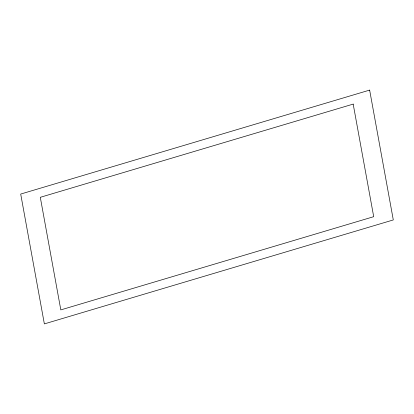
<?xml version="1.0" encoding="UTF-8"?>
<svg xmlns="http://www.w3.org/2000/svg" width="414" height="414" viewBox="0 0 414 414"><rect width="100%" height="100%" fill="white"/><g stroke="black" fill="none" stroke-linecap="round" stroke-linejoin="round"><path stroke-width="0.62" d="M369.64 90.102L20.7 194.057L44.36 323.898L393.3 219.943L369.64 90.102M353.183 104.1L40.298 197.312L60.817 309.9L373.702 216.688L353.183 104.1"/></g></svg>
